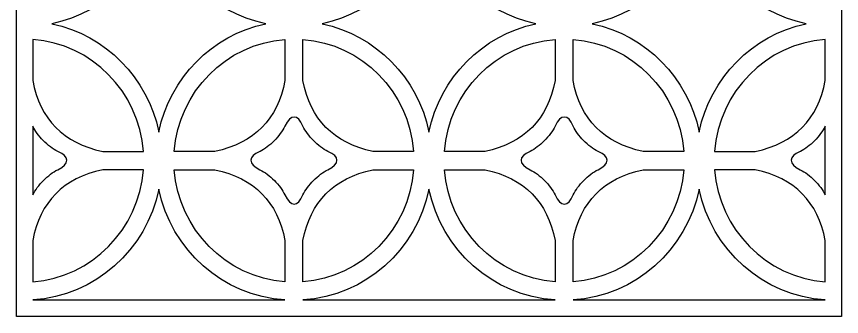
# Model space of a CAD drawing. Header units: centimetres. Extents: x -2.13 to 2.13, y -4.33 to 4.33.
# Drawn here: x -2.13 to 2.13, y -4.331 to -2.785 of the extents above; entities that cross this region are included whole.
import ezdxf

# ---------------------------------------------------------------- set-up
doc = ezdxf.new("R2010")
doc.units = ezdxf.units.CM
doc.header["$MEASUREMENT"] = 0
doc.layers.add('Layer 1', color=7, linetype='Continuous')

msp = doc.modelspace()

# ---------------------------------------------------------------- linework, layer by layer
at = {"layer": 'Layer 1', "color": 225}
for points, knots in [([(2.13013, -4.29141), (2.13013, -4.29141), (2.13013, -4.24647), (2.13013, -4.24647), (2.13013, -4.24647), (2.13013, -4.24647), (2.13013, 4.24648), (2.13013, 4.24648), (2.13013, 4.24648), (2.13013, 4.24648), (2.13013, 4.33143), (2.13013, 4.33143), (2.13013, 4.33143), (2.13013, 4.33143), (2.04612, 4.33143), (2.04612, 4.33143), (2.04612, 4.33143), (2.04612, 4.33143), (-2.04613, 4.33143), (-2.04613, 4.33143), (-2.04613, 4.33143), (-2.04613, 4.33143), (-2.13014, 4.33143), (-2.13014, 4.33143), (-2.13014, 4.33143), (-2.13014, 4.33143), (-2.13014, -4.33143), (-2.13014, -4.33143), (-2.13014, -4.33143), (-2.13014, -4.33143), (-2.04613, -4.33143), (-2.04613, -4.33143), (-2.04613, -4.33143), (-2.04613, -4.33143), (2.13013, -4.33143), (2.13013, -4.33143), (2.13013, -4.33143), (2.13013, -4.33143), (2.13013, -4.29141), (2.13013, -4.29141)], [0, 0, 0, 0, 0.0909091, 0.0909091, 0.0909091, 0.0909091, 0.1818182, 0.1818182, 0.1818182, 0.1818182, 0.2727273, 0.2727273, 0.2727273, 0.2727273, 0.3636364, 0.3636364, 0.3636364, 0.3636364, 0.4545455, 0.4545455, 0.4545455, 0.4545455, 0.5454545, 0.5454545, 0.5454545, 0.5454545, 0.6363636, 0.6363636, 0.6363636, 0.6363636, 0.7272727, 0.7272727, 0.7272727, 0.7272727, 0.8181818, 0.8181818, 0.8181818, 0.8181818, 1, 1, 1, 1]), ([(-1.39508, -2.26408), (-1.33761, -2.54375), (-1.11977, -2.76406), (-0.8432, -2.82218), (-0.8432, -2.82218), (-1.11977, -2.88031), (-1.33761, -3.10062), (-1.39508, -3.38029), (-1.39508, -3.38029), (-1.45255, -3.1006), (-1.67043, -2.88031), (-1.94701, -2.82219), (-1.94701, -2.82219), (-1.67043, -2.76408), (-1.45255, -2.54377), (-1.39508, -2.26408)], [0, 0, 0, 0, 0.2, 0.2, 0.2, 0.2, 0.4, 0.4, 0.4, 0.4, 0.6, 0.6, 0.6, 0.6, 1, 1, 1, 1]), ([(0.55191, -2.82219), (0.27533, -2.88031), (0.05746, -3.10061), (-0.00001, -3.38029), (-0.00001, -3.38029), (-0.05749, -3.10062), (-0.27533, -2.88031), (-0.5519, -2.82218), (-0.5519, -2.82218), (-0.27533, -2.76406), (-0.05748, -2.54375), (-0.00001, -2.26408), (-0.00001, -2.26408), (0.05746, -2.54376), (0.27533, -2.76408), (0.55191, -2.82219)], [0, 0, 0, 0, 0.2, 0.2, 0.2, 0.2, 0.4, 0.4, 0.4, 0.4, 0.6, 0.6, 0.6, 0.6, 1, 1, 1, 1]), ([(1.947, -2.82219), (1.67042, -2.88031), (1.45254, -3.1006), (1.39507, -3.38029), (1.39507, -3.38029), (1.3376, -3.10062), (1.11976, -2.88031), (0.84318, -2.82218), (0.84318, -2.82218), (1.11976, -2.76406), (1.3376, -2.54375), (1.39507, -2.26408), (1.39507, -2.26408), (1.45254, -2.54376), (1.67041, -2.76408), (1.947, -2.82219)], [0, 0, 0, 0, 0.2, 0.2, 0.2, 0.2, 0.4, 0.4, 0.4, 0.4, 0.6, 0.6, 0.6, 0.6, 1, 1, 1, 1]), ([(-2.04613, -2.9029), (-1.74114, -2.92581), (-1.49756, -3.17211), (-1.47491, -3.48051), (-1.47491, -3.48051), (-1.47491, -3.48051), (-1.68465, -3.48051), (-1.68465, -3.48051), (-1.68465, -3.48051), (-1.88797, -3.43678), (-2.00846, -3.31495), (-2.04613, -3.11499), (-2.04613, -3.11499), (-2.04613, -3.11499), (-2.04613, -2.9029), (-2.04613, -2.9029)], [0, 0, 0, 0, 0.2, 0.2, 0.2, 0.2, 0.4, 0.4, 0.4, 0.4, 0.6, 0.6, 0.6, 0.6, 1, 1, 1, 1]), ([(-1.31525, -3.48051), (-1.31525, -3.48051), (-1.10552, -3.48051), (-1.10552, -3.48051), (-1.10552, -3.48051), (-0.90219, -3.43678), (-0.78171, -3.31495), (-0.74405, -3.11499), (-0.74405, -3.11499), (-0.74405, -3.11499), (-0.74405, -2.9029), (-0.74405, -2.9029), (-0.74405, -2.9029), (-1.04903, -2.92581), (-1.2926, -3.17211), (-1.31525, -3.48051)], [0, 0, 0, 0, 0.2, 0.2, 0.2, 0.2, 0.4, 0.4, 0.4, 0.4, 0.6, 0.6, 0.6, 0.6, 1, 1, 1, 1]), ([(-0.65104, -2.9029), (-0.65104, -2.9029), (-0.65104, -3.11499), (-0.65104, -3.11499), (-0.65104, -3.11499), (-0.61338, -3.31495), (-0.49289, -3.43678), (-0.28957, -3.48051), (-0.28957, -3.48051), (-0.28957, -3.48051), (-0.07982, -3.48051), (-0.07982, -3.48051), (-0.07982, -3.48051), (-0.10248, -3.17211), (-0.34605, -2.92581), (-0.65104, -2.9029)], [0, 0, 0, 0, 0.2, 0.2, 0.2, 0.2, 0.4, 0.4, 0.4, 0.4, 0.6, 0.6, 0.6, 0.6, 1, 1, 1, 1]), ([(0.07983, -3.48051), (0.07983, -3.48051), (0.28956, -3.48051), (0.28956, -3.48051), (0.28956, -3.48051), (0.49289, -3.43678), (0.61338, -3.31495), (0.65104, -3.11499), (0.65104, -3.11499), (0.65104, -3.11499), (0.65104, -2.9029), (0.65104, -2.9029), (0.65104, -2.9029), (0.34606, -2.92581), (0.10248, -3.17211), (0.07983, -3.48051)], [0, 0, 0, 0, 0.2, 0.2, 0.2, 0.2, 0.4, 0.4, 0.4, 0.4, 0.6, 0.6, 0.6, 0.6, 1, 1, 1, 1]), ([(0.74404, -2.9029), (0.74404, -2.9029), (0.74404, -3.11499), (0.74404, -3.11499), (0.74404, -3.11499), (0.7817, -3.31495), (0.90219, -3.43678), (1.10552, -3.48051), (1.10552, -3.48051), (1.10552, -3.48051), (1.31526, -3.48051), (1.31526, -3.48051), (1.31526, -3.48051), (1.2926, -3.17211), (1.04903, -2.92581), (0.74404, -2.9029)], [0, 0, 0, 0, 0.2, 0.2, 0.2, 0.2, 0.4, 0.4, 0.4, 0.4, 0.6, 0.6, 0.6, 0.6, 1, 1, 1, 1]), ([(2.04612, -3.11499), (2.00846, -3.31495), (1.88797, -3.43678), (1.68465, -3.48051), (1.68465, -3.48051), (1.68465, -3.48051), (1.47491, -3.48051), (1.47491, -3.48051), (1.47491, -3.48051), (1.49756, -3.17211), (1.74114, -2.92581), (2.04612, -2.9029), (2.04612, -2.9029), (2.04612, -2.9029), (2.04612, -3.11499), (2.04612, -3.11499)], [0, 0, 0, 0, 0.2, 0.2, 0.2, 0.2, 0.4, 0.4, 0.4, 0.4, 0.6, 0.6, 0.6, 0.6, 1, 1, 1, 1]), ([(-0.74405, -3.35011), (-0.71465, -3.28742), (-0.67637, -3.28726), (-0.65104, -3.35011), (-0.65104, -3.35011), (-0.65104, -3.35011), (-0.65103, -3.35012), (-0.65103, -3.35012), (-0.65103, -3.35012), (-0.65103, -3.35012), (-0.65103, -3.35011), (-0.65103, -3.35011), (-0.65103, -3.35011), (-0.65103, -3.35011), (-0.65077, -3.35065), (-0.65077, -3.35065), (-0.65077, -3.35065), (-0.63855, -3.37502), (-0.61968, -3.40092), (-0.59728, -3.42397), (-0.59728, -3.42397), (-0.59728, -3.42397), (-0.59727, -3.42398), (-0.59727, -3.42398), (-0.59727, -3.42398), (-0.59727, -3.42398), (-0.59693, -3.42433), (-0.59693, -3.42433), (-0.59693, -3.42433), (-0.57352, -3.44793), (-0.54697, -3.46783), (-0.52207, -3.4805), (-0.52207, -3.4805), (-0.45992, -3.50612), (-0.46009, -3.54483), (-0.52207, -3.57455), (-0.52207, -3.57455), (-0.52207, -3.57455), (-0.52207, -3.57456), (-0.52207, -3.57456), (-0.52207, -3.57456), (-0.52207, -3.57456), (-0.52209, -3.57457), (-0.52209, -3.57457), (-0.52209, -3.57457), (-0.52209, -3.57457), (-0.52208, -3.57457), (-0.52208, -3.57457), (-0.52208, -3.57457), (-0.5466, -3.5871), (-0.5728, -3.60661), (-0.59598, -3.62976), (-0.59598, -3.62976), (-0.61911, -3.65332), (-0.63858, -3.67996), (-0.65102, -3.70496), (-0.65102, -3.70496), (-0.67635, -3.76781), (-0.71463, -3.76765), (-0.74403, -3.70496), (-0.74403, -3.70496), (-0.74403, -3.70496), (-0.74404, -3.70496), (-0.74404, -3.70496), (-0.74404, -3.70496), (-0.74404, -3.70496), (-0.74405, -3.70495), (-0.74405, -3.70495), (-0.74405, -3.70495), (-0.74405, -3.70495), (-0.74405, -3.70496), (-0.74405, -3.70496), (-0.74405, -3.70496), (-0.75644, -3.68016), (-0.77573, -3.65367), (-0.79863, -3.63023), (-0.79863, -3.63023), (-0.82193, -3.60684), (-0.84827, -3.58715), (-0.873, -3.57457), (-0.873, -3.57457), (-0.93499, -3.54484), (-0.93515, -3.50613), (-0.873, -3.48052), (-0.873, -3.48052), (-0.873, -3.48052), (-0.87298, -3.48051), (-0.87298, -3.48051), (-0.87298, -3.48051), (-0.87298, -3.48051), (-0.873, -3.48051), (-0.873, -3.48051), (-0.873, -3.48051), (-0.873, -3.48051), (-0.87247, -3.48025), (-0.87247, -3.48025), (-0.87247, -3.48025), (-0.84836, -3.4679), (-0.82275, -3.44881), (-0.79995, -3.42615), (-0.79995, -3.42615), (-0.79995, -3.42615), (-0.79991, -3.42612), (-0.79991, -3.42612), (-0.79991, -3.42612), (-0.79991, -3.42612), (-0.79958, -3.42578), (-0.79958, -3.42578), (-0.79958, -3.42578), (-0.77623, -3.4021), (-0.75658, -3.37528), (-0.74405, -3.35011)], [0, 0, 0, 0, 0.0344828, 0.0344828, 0.0344828, 0.0344828, 0.0689655, 0.0689655, 0.0689655, 0.0689655, 0.1034483, 0.1034483, 0.1034483, 0.1034483, 0.137931, 0.137931, 0.137931, 0.137931, 0.1724138, 0.1724138, 0.1724138, 0.1724138, 0.2068966, 0.2068966, 0.2068966, 0.2068966, 0.2413793, 0.2413793, 0.2413793, 0.2413793, 0.2758621, 0.2758621, 0.2758621, 0.2758621, 0.3103448, 0.3103448, 0.3103448, 0.3103448, 0.3448276, 0.3448276, 0.3448276, 0.3448276, 0.3793103, 0.3793103, 0.3793103, 0.3793103, 0.4137931, 0.4137931, 0.4137931, 0.4137931, 0.4482759, 0.4482759, 0.4482759, 0.4482759, 0.4827586, 0.4827586, 0.4827586, 0.4827586, 0.5172414, 0.5172414, 0.5172414, 0.5172414, 0.5517241, 0.5517241, 0.5517241, 0.5517241, 0.5862069, 0.5862069, 0.5862069, 0.5862069, 0.6206897, 0.6206897, 0.6206897, 0.6206897, 0.6551724, 0.6551724, 0.6551724, 0.6551724, 0.6896552, 0.6896552, 0.6896552, 0.6896552, 0.7241379, 0.7241379, 0.7241379, 0.7241379, 0.7586207, 0.7586207, 0.7586207, 0.7586207, 0.7931034, 0.7931034, 0.7931034, 0.7931034, 0.8275862, 0.8275862, 0.8275862, 0.8275862, 0.862069, 0.862069, 0.862069, 0.862069, 0.8965517, 0.8965517, 0.8965517, 0.8965517, 0.9310345, 0.9310345, 0.9310345, 0.9310345, 1, 1, 1, 1]), ([(0.65104, -3.35011), (0.68043, -3.28742), (0.71871, -3.28726), (0.74404, -3.35011), (0.74404, -3.35011), (0.74404, -3.35011), (0.74405, -3.35012), (0.74405, -3.35012), (0.74405, -3.35012), (0.74405, -3.35012), (0.74405, -3.35011), (0.74405, -3.35011), (0.74405, -3.35011), (0.74405, -3.35011), (0.74431, -3.35065), (0.74431, -3.35065), (0.74431, -3.35065), (0.75654, -3.37502), (0.7754, -3.40092), (0.7978, -3.42397), (0.7978, -3.42397), (0.7978, -3.42397), (0.79781, -3.42398), (0.79781, -3.42398), (0.79781, -3.42398), (0.79781, -3.42398), (0.79816, -3.42433), (0.79816, -3.42433), (0.79816, -3.42433), (0.82156, -3.44793), (0.84812, -3.46783), (0.87301, -3.4805), (0.87301, -3.4805), (0.93516, -3.50612), (0.935, -3.54483), (0.87301, -3.57455), (0.87301, -3.57455), (0.87301, -3.57455), (0.87301, -3.57456), (0.87301, -3.57456), (0.87301, -3.57456), (0.87301, -3.57456), (0.873, -3.57457), (0.873, -3.57457), (0.873, -3.57457), (0.873, -3.57457), (0.873, -3.57457), (0.873, -3.57457), (0.873, -3.57457), (0.84848, -3.5871), (0.82228, -3.60661), (0.7991, -3.62976), (0.7991, -3.62976), (0.77597, -3.65332), (0.7565, -3.67996), (0.74406, -3.70496), (0.74406, -3.70496), (0.71873, -3.76781), (0.68045, -3.76765), (0.65105, -3.70496), (0.65105, -3.70496), (0.65105, -3.70496), (0.65104, -3.70496), (0.65104, -3.70496), (0.65104, -3.70496), (0.65104, -3.70496), (0.65104, -3.70495), (0.65104, -3.70495), (0.65104, -3.70495), (0.65104, -3.70495), (0.65104, -3.70496), (0.65104, -3.70496), (0.65104, -3.70496), (0.63865, -3.68016), (0.61935, -3.65367), (0.59645, -3.63023), (0.59645, -3.63023), (0.57316, -3.60684), (0.54681, -3.58715), (0.52208, -3.57457), (0.52208, -3.57457), (0.4601, -3.54484), (0.45993, -3.50613), (0.52208, -3.48052), (0.52208, -3.48052), (0.52208, -3.48052), (0.5221, -3.48051), (0.5221, -3.48051), (0.5221, -3.48051), (0.5221, -3.48051), (0.52208, -3.48051), (0.52208, -3.48051), (0.52208, -3.48051), (0.52208, -3.48051), (0.52261, -3.48025), (0.52261, -3.48025), (0.52261, -3.48025), (0.54672, -3.4679), (0.57233, -3.44881), (0.59513, -3.42615), (0.59513, -3.42615), (0.59513, -3.42615), (0.59517, -3.42612), (0.59517, -3.42612), (0.59517, -3.42612), (0.59517, -3.42612), (0.59551, -3.42578), (0.59551, -3.42578), (0.59551, -3.42578), (0.61886, -3.4021), (0.6385, -3.37528), (0.65104, -3.35011)], [0, 0, 0, 0, 0.0344828, 0.0344828, 0.0344828, 0.0344828, 0.0689655, 0.0689655, 0.0689655, 0.0689655, 0.1034483, 0.1034483, 0.1034483, 0.1034483, 0.137931, 0.137931, 0.137931, 0.137931, 0.1724138, 0.1724138, 0.1724138, 0.1724138, 0.2068966, 0.2068966, 0.2068966, 0.2068966, 0.2413793, 0.2413793, 0.2413793, 0.2413793, 0.2758621, 0.2758621, 0.2758621, 0.2758621, 0.3103448, 0.3103448, 0.3103448, 0.3103448, 0.3448276, 0.3448276, 0.3448276, 0.3448276, 0.3793103, 0.3793103, 0.3793103, 0.3793103, 0.4137931, 0.4137931, 0.4137931, 0.4137931, 0.4482759, 0.4482759, 0.4482759, 0.4482759, 0.4827586, 0.4827586, 0.4827586, 0.4827586, 0.5172414, 0.5172414, 0.5172414, 0.5172414, 0.5517241, 0.5517241, 0.5517241, 0.5517241, 0.5862069, 0.5862069, 0.5862069, 0.5862069, 0.6206897, 0.6206897, 0.6206897, 0.6206897, 0.6551724, 0.6551724, 0.6551724, 0.6551724, 0.6896552, 0.6896552, 0.6896552, 0.6896552, 0.7241379, 0.7241379, 0.7241379, 0.7241379, 0.7586207, 0.7586207, 0.7586207, 0.7586207, 0.7931034, 0.7931034, 0.7931034, 0.7931034, 0.8275862, 0.8275862, 0.8275862, 0.8275862, 0.862069, 0.862069, 0.862069, 0.862069, 0.8965517, 0.8965517, 0.8965517, 0.8965517, 0.9310345, 0.9310345, 0.9310345, 0.9310345, 1, 1, 1, 1]), ([(-2.04613, -3.35011), (-2.04613, -3.35011), (-2.04612, -3.35012), (-2.04612, -3.35012), (-2.04612, -3.35012), (-2.04612, -3.35012), (-2.04612, -3.35011), (-2.04612, -3.35011), (-2.04612, -3.35011), (-2.04612, -3.35011), (-2.04585, -3.35065), (-2.04585, -3.35065), (-2.04585, -3.35065), (-2.03363, -3.37502), (-2.01476, -3.40092), (-1.99237, -3.42397), (-1.99237, -3.42397), (-1.99237, -3.42397), (-1.99236, -3.42398), (-1.99236, -3.42398), (-1.99236, -3.42398), (-1.99236, -3.42398), (-1.99201, -3.42433), (-1.99201, -3.42433), (-1.99201, -3.42433), (-1.9686, -3.44793), (-1.94205, -3.46783), (-1.91715, -3.4805), (-1.91715, -3.4805), (-1.85501, -3.50612), (-1.85517, -3.54483), (-1.91715, -3.57455), (-1.91715, -3.57455), (-1.91715, -3.57455), (-1.91715, -3.57456), (-1.91715, -3.57456), (-1.91715, -3.57456), (-1.91715, -3.57456), (-1.91717, -3.57457), (-1.91717, -3.57457), (-1.91717, -3.57457), (-1.91717, -3.57457), (-1.91716, -3.57457), (-1.91716, -3.57457), (-1.91716, -3.57457), (-1.94169, -3.5871), (-1.96788, -3.60661), (-1.99106, -3.62976), (-1.99106, -3.62976), (-2.01419, -3.65332), (-2.03366, -3.67996), (-2.04611, -3.70496), (-2.04611, -3.70496), (-2.04611, -3.70496), (-2.04613, -3.705), (-2.04613, -3.705), (-2.04613, -3.705), (-2.04613, -3.705), (-2.04613, -3.35011), (-2.04613, -3.35011)], [0, 0, 0, 0, 0.0625, 0.0625, 0.0625, 0.0625, 0.125, 0.125, 0.125, 0.125, 0.1875, 0.1875, 0.1875, 0.1875, 0.25, 0.25, 0.25, 0.25, 0.3125, 0.3125, 0.3125, 0.3125, 0.375, 0.375, 0.375, 0.375, 0.4375, 0.4375, 0.4375, 0.4375, 0.5, 0.5, 0.5, 0.5, 0.5625, 0.5625, 0.5625, 0.5625, 0.625, 0.625, 0.625, 0.625, 0.6875, 0.6875, 0.6875, 0.6875, 0.75, 0.75, 0.75, 0.75, 0.8125, 0.8125, 0.8125, 0.8125, 0.875, 0.875, 0.875, 0.875, 1, 1, 1, 1]), ([(2.04612, -3.70496), (2.03373, -3.68016), (2.01444, -3.65367), (1.99153, -3.63023), (1.99153, -3.63023), (1.96824, -3.60684), (1.94189, -3.58715), (1.91717, -3.57457), (1.91717, -3.57457), (1.85518, -3.54484), (1.85502, -3.50613), (1.91717, -3.48052), (1.91717, -3.48052), (1.91717, -3.48052), (1.91718, -3.48051), (1.91718, -3.48051), (1.91718, -3.48051), (1.91718, -3.48051), (1.91717, -3.48051), (1.91717, -3.48051), (1.91717, -3.48051), (1.91717, -3.48051), (1.91769, -3.48025), (1.91769, -3.48025), (1.91769, -3.48025), (1.94181, -3.4679), (1.96741, -3.44881), (1.99022, -3.42615), (1.99022, -3.42615), (1.99022, -3.42615), (1.99026, -3.42612), (1.99026, -3.42612), (1.99026, -3.42612), (1.99026, -3.42612), (1.99059, -3.42578), (1.99059, -3.42578), (1.99059, -3.42578), (2.01394, -3.4021), (2.03359, -3.37528), (2.04612, -3.35011), (2.04612, -3.35011), (2.04612, -3.35011), (2.04612, -3.70496), (2.04612, -3.70496)], [0, 0, 0, 0, 0.0833333, 0.0833333, 0.0833333, 0.0833333, 0.1666667, 0.1666667, 0.1666667, 0.1666667, 0.25, 0.25, 0.25, 0.25, 0.3333333, 0.3333333, 0.3333333, 0.3333333, 0.4166667, 0.4166667, 0.4166667, 0.4166667, 0.5, 0.5, 0.5, 0.5, 0.5833333, 0.5833333, 0.5833333, 0.5833333, 0.6666667, 0.6666667, 0.6666667, 0.6666667, 0.75, 0.75, 0.75, 0.75, 0.8333333, 0.8333333, 0.8333333, 0.8333333, 1, 1, 1, 1]), ([(-2.04613, -3.94007), (-2.00846, -3.74012), (-1.88799, -3.6183), (-1.68469, -3.57456), (-1.68469, -3.57456), (-1.68469, -3.57456), (-1.4749, -3.57456), (-1.4749, -3.57456), (-1.4749, -3.57456), (-1.49755, -3.88297), (-1.74113, -4.12929), (-2.04613, -4.1522), (-2.04613, -4.1522), (-2.04613, -4.1522), (-2.04613, -3.94007), (-2.04613, -3.94007)], [0, 0, 0, 0, 0.2, 0.2, 0.2, 0.2, 0.4, 0.4, 0.4, 0.4, 0.6, 0.6, 0.6, 0.6, 1, 1, 1, 1]), ([(-0.74405, -3.94007), (-0.78171, -3.74012), (-0.90218, -3.6183), (-1.10548, -3.57456), (-1.10548, -3.57456), (-1.10548, -3.57456), (-1.31526, -3.57456), (-1.31526, -3.57456), (-1.31526, -3.57456), (-1.29262, -3.88297), (-1.04903, -4.12929), (-0.74405, -4.1522), (-0.74405, -4.1522), (-0.74405, -4.1522), (-0.74405, -3.94007), (-0.74405, -3.94007)], [0, 0, 0, 0, 0.2, 0.2, 0.2, 0.2, 0.4, 0.4, 0.4, 0.4, 0.6, 0.6, 0.6, 0.6, 1, 1, 1, 1]), ([(-0.07981, -3.57456), (-0.07981, -3.57456), (-0.28961, -3.57456), (-0.28961, -3.57456), (-0.28961, -3.57456), (-0.49291, -3.6183), (-0.61338, -3.74012), (-0.65104, -3.94007), (-0.65104, -3.94007), (-0.65104, -3.94007), (-0.65104, -4.1522), (-0.65104, -4.1522), (-0.65104, -4.1522), (-0.34604, -4.12929), (-0.10246, -3.88297), (-0.07981, -3.57456)], [0, 0, 0, 0, 0.2, 0.2, 0.2, 0.2, 0.4, 0.4, 0.4, 0.4, 0.6, 0.6, 0.6, 0.6, 1, 1, 1, 1]), ([(0.65104, -3.94007), (0.61338, -3.74012), (0.4929, -3.6183), (0.2896, -3.57456), (0.2896, -3.57456), (0.2896, -3.57456), (0.07982, -3.57456), (0.07982, -3.57456), (0.07982, -3.57456), (0.10247, -3.88297), (0.34605, -4.12929), (0.65104, -4.1522), (0.65104, -4.1522), (0.65104, -4.1522), (0.65104, -3.94007), (0.65104, -3.94007)], [0, 0, 0, 0, 0.2, 0.2, 0.2, 0.2, 0.4, 0.4, 0.4, 0.4, 0.6, 0.6, 0.6, 0.6, 1, 1, 1, 1]), ([(1.31527, -3.57456), (1.31527, -3.57456), (1.10548, -3.57456), (1.10548, -3.57456), (1.10548, -3.57456), (0.90218, -3.6183), (0.7817, -3.74012), (0.74404, -3.94007), (0.74404, -3.94007), (0.74404, -3.94007), (0.74404, -4.1522), (0.74404, -4.1522), (0.74404, -4.1522), (1.04904, -4.12929), (1.29262, -3.88297), (1.31527, -3.57456)], [0, 0, 0, 0, 0.2, 0.2, 0.2, 0.2, 0.4, 0.4, 0.4, 0.4, 0.6, 0.6, 0.6, 0.6, 1, 1, 1, 1]), ([(2.04612, -4.1522), (1.74113, -4.12929), (1.49755, -3.88297), (1.4749, -3.57456), (1.4749, -3.57456), (1.4749, -3.57456), (1.68469, -3.57456), (1.68469, -3.57456), (1.68469, -3.57456), (1.88799, -3.6183), (2.00846, -3.74012), (2.04612, -3.94007), (2.04612, -3.94007), (2.04612, -3.94007), (2.04612, -4.1522), (2.04612, -4.1522)], [0, 0, 0, 0, 0.2, 0.2, 0.2, 0.2, 0.4, 0.4, 0.4, 0.4, 0.6, 0.6, 0.6, 0.6, 1, 1, 1, 1]), ([(-2.04613, -4.24647), (-1.72349, -4.22544), (-1.45928, -3.98715), (-1.39509, -3.67482), (-1.39509, -3.67482), (-1.3309, -3.98715), (-1.06668, -4.22544), (-0.74405, -4.24647), (-0.74405, -4.24647), (-0.74405, -4.24647), (-2.04613, -4.24647), (-2.04613, -4.24647)], [0, 0, 0, 0, 0.25, 0.25, 0.25, 0.25, 0.5, 0.5, 0.5, 0.5, 1, 1, 1, 1]), ([(-0.65105, -4.24647), (-0.32842, -4.22544), (-0.0642, -3.98715), (-0.00001, -3.67482), (-0.00001, -3.67482), (0.06419, -3.98715), (0.3284, -4.22544), (0.65103, -4.24647), (0.65103, -4.24647), (0.65103, -4.24647), (-0.65105, -4.24647), (-0.65105, -4.24647)], [0, 0, 0, 0, 0.25, 0.25, 0.25, 0.25, 0.5, 0.5, 0.5, 0.5, 1, 1, 1, 1]), ([(0.74403, -4.24647), (1.06666, -4.22544), (1.33088, -3.98715), (1.39508, -3.67482), (1.39508, -3.67482), (1.45927, -3.98715), (1.72348, -4.22544), (2.04611, -4.24647), (2.04611, -4.24647), (2.04611, -4.24647), (0.74403, -4.24647), (0.74403, -4.24647)], [0, 0, 0, 0, 0.25, 0.25, 0.25, 0.25, 0.5, 0.5, 0.5, 0.5, 1, 1, 1, 1])]:
    msp.add_open_spline(points, degree=3, knots=knots, dxfattribs=at)

doc.saveas('drawing.dxf')
